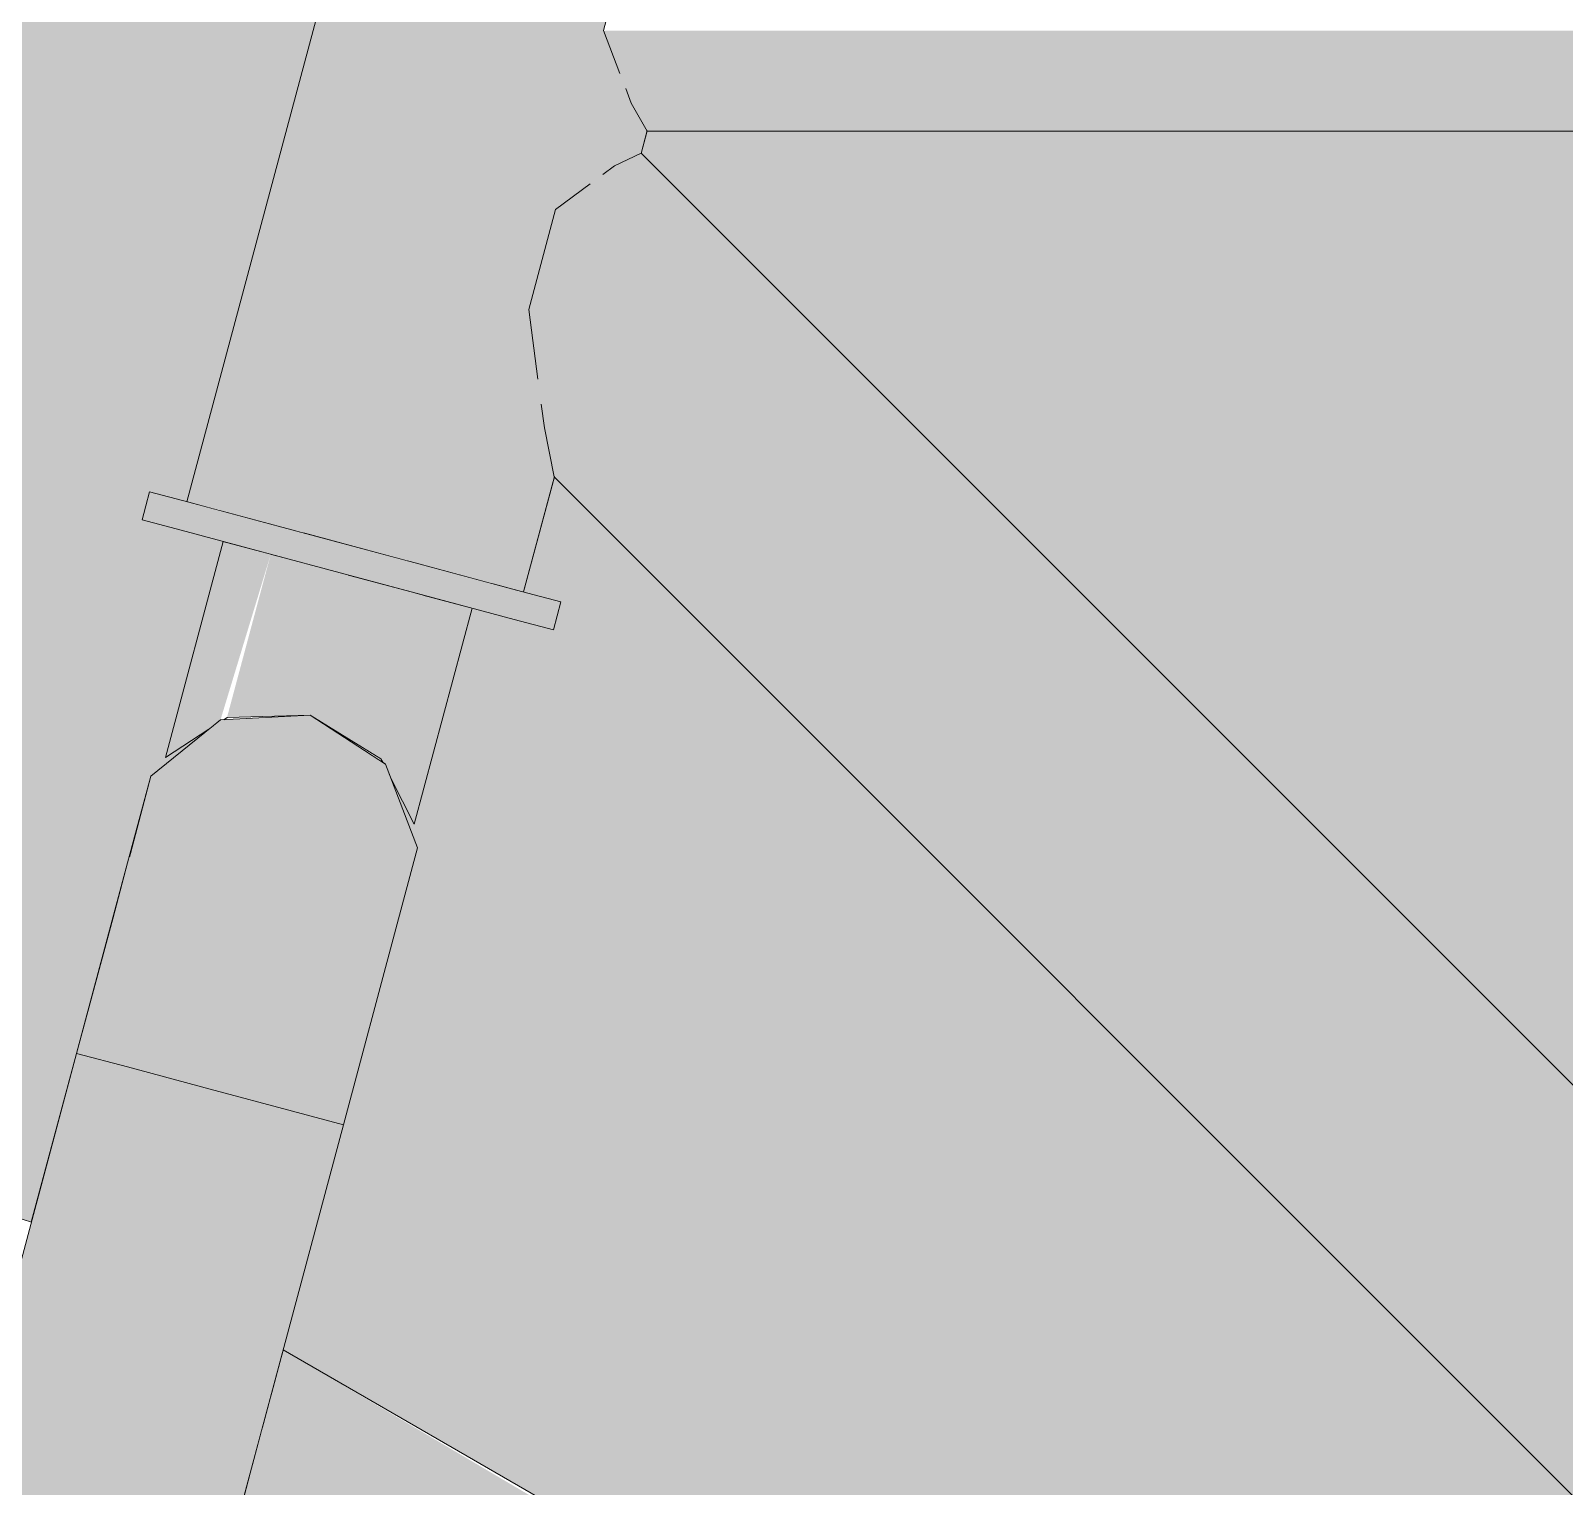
# Model space of a CAD drawing. Header units: centimetres. Extents: x -4381 to 5639, y -3920 to 4826.
# Drawn here: x 29.2968 to 29.4552, y 29.5484 to 29.6988 of the extents above; entities that cross this region are included whole.
import ezdxf
from ezdxf.xclip import XClip

# ---------------------------------------------------------------- set-up
doc = ezdxf.new("R2010")
doc.units = ezdxf.units.CM
doc.header["$MEASUREMENT"] = 0
doc.header["$XCLIPFRAME"] = 0
doc.set_wipeout_variables(frame=1)
doc.linetypes.add('Wipeout_Contour', pattern=[100, 0, -100])
for name, color, linetype in [('01- MOBILIER', 7, 'Continuous'), ('Drawing & Figure', 7, 'Continuous'), ('Structural - Bearing', 7, 'Continuous')]:
    doc.layers.add(name, color=color, linetype=linetype)
for name, color, linetype, lineweight in [('01- MOBILIER_Pen_No__101', 252, 'Continuous', 5), ('01- MOBILIER_Pen_No__18', 9, 'Continuous', 5), ('01- MOBILIER_Pen_No__2', 8, 'Continuous', 5), ('01- MOBILIER_Pen_No__7', 7, 'Continuous', 5)]:
    doc.layers.add(name, color=color, linetype=linetype, lineweight=lineweight)
for name, color, linetype, lineweight, true_color in [('01- MOBILIER_Pen_No__102', 7, 'Continuous', 5, 0xcccccc), ('01- MOBILIER_Pen_No__118', 7, 'Continuous', 5, 0x573938), ('01- MOBILIER_Pen_No__143', 7, 'Continuous', 5, 0xe1662b), ('01- MOBILIER_Pen_No__144', 7, 'Continuous', 5, 0xae480b), ('01- MOBILIER_Pen_No__164', 7, 'Continuous', 5, 0xf27e39), ('01- MOBILIER_Pen_No__61', 7, 'Continuous', 5, 0x6a6a6a), ('01- MOBILIER_Pen_No__8', 7, 'Continuous', 5, 0xa80f02), ('Structural - Bearing_Pen_No__112', 7, 'Continuous', 5, 0xd5aaaa)]:
    doc.layers.add(name, color=color, linetype=linetype, lineweight=lineweight, true_color=true_color)

# ---------------------------------------------------------------- blocks, each defined once
blk = doc.blocks.new('Drawing_8_8', base_point=(-322.57542, 32.20361))
at = {"color": 254, "linetype": 'Wipeout_Contour', "lineweight": 0, "ltscale": 2530.302172}
blk.add_wipeout([(28.51205, 28.90361), (28.69174, 28.90361), (28.69174, 29.50361), (28.7322, 29.50361), (28.7322, 29.42361), (28.75094, 29.42361), (28.75094, 29.45361), (28.75762, 29.47861), (28.77588, 29.49691), (28.80082, 29.50361), (28.9192, 29.50361), (28.95602, 29.53677), (29.01939, 29.57335), (29.08898, 29.59596), (29.16174, 29.60361), (29.23451, 29.59596), (29.29681, 29.57572), (29.30148, 29.59316), (29.30691, 29.6134), (29.30916, 29.62178), (29.31513, 29.62662), (29.31067, 29.62373), (29.31665, 29.64604), (29.31232, 29.6472), (29.30826, 29.64828), (29.30903, 29.65118), (29.3129, 29.65015), (29.34396, 29.76606), (29.34009, 29.76709), (29.34087, 29.76999), (29.34493, 29.7689), (29.35053, 29.7674), (29.36518, 29.82207), (29.34749, 29.83446), (29.33294, 29.84536), (29.30794, 29.86287), (29.30519, 29.8608), (29.28969, 29.86053), (29.27704, 29.86939), (29.27201, 29.884), (29.27652, 29.89878), (29.28886, 29.90808), (29.30431, 29.90835), (29.31702, 29.89948), (29.32205, 29.88488), (29.32104, 29.88156), (29.33294, 29.87322), (29.36092, 29.85364), (29.37179, 29.84674), (29.3733, 29.8524), (29.39649, 29.84619), (29.37371, 29.76119), (29.37931, 29.75969), (29.38337, 29.7586), (29.38259, 29.7557), (29.37873, 29.75674), (29.36847, 29.71844), (29.61205, 29.71844), (29.61205, 31.79883), (29.43106, 31.90361), (28.51205, 31.90361)], dxfattribs=at).dxf.layer = 'Structural - Bearing'
at = {"layer": 'Structural - Bearing_Pen_No__112', "linetype": 'Continuous', "ltscale": 10}
blk.add_hatch(color=256, dxfattribs=at).paths.add_polyline_path([(28.51205, 28.90361), (28.69174, 28.90361), (28.69174, 29.50361), (28.7322, 29.50361), (28.7322, 29.42361), (28.75094, 29.42361), (28.75094, 29.45361), (28.75762, 29.47861), (28.77588, 29.49691), (28.80082, 29.50361), (28.9192, 29.50361), (28.95602, 29.53677), (29.01939, 29.57335), (29.08898, 29.59596), (29.16174, 29.60361), (29.23451, 29.59596), (29.29681, 29.57572), (29.30148, 29.59316), (29.30691, 29.6134), (29.30916, 29.62178), (29.31513, 29.62662), (29.31067, 29.62373), (29.31665, 29.64604), (29.31232, 29.6472), (29.30826, 29.64828), (29.30903, 29.65118), (29.3129, 29.65015), (29.34396, 29.76606), (29.34009, 29.76709), (29.34087, 29.76999), (29.34493, 29.7689), (29.35053, 29.7674), (29.36518, 29.82207), (29.34749, 29.83446), (29.33294, 29.84536), (29.30794, 29.86287), (29.30519, 29.8608), (29.28969, 29.86053), (29.27704, 29.86939), (29.27201, 29.884), (29.27652, 29.89878), (29.28886, 29.90808), (29.30431, 29.90835), (29.31702, 29.89948), (29.32205, 29.88488), (29.32104, 29.88156), (29.33294, 29.87322), (29.36092, 29.85364), (29.37179, 29.84674), (29.3733, 29.8524), (29.39649, 29.84619), (29.37371, 29.76119), (29.37931, 29.75969), (29.38337, 29.7586), (29.38259, 29.7557), (29.37873, 29.75674), (29.36847, 29.71844), (29.61205, 29.71844), (29.61205, 31.79883), (29.43106, 31.90361), (28.51205, 31.90361)])
at = {"color": 254, "linetype": 'Wipeout_Contour', "lineweight": 0, "ltscale": 1165.109032}
blk.add_wipeout([(29.23451, 28.91126), (29.16174, 28.90361), (29.33294, 28.90361), (29.61205, 28.90361), (29.61205, 29.3915), (29.35085, 29.6527), (29.34767, 29.64083), (29.35154, 29.63979), (29.35076, 29.6369), (29.3467, 29.63798), (29.34237, 29.63914), (29.33639, 29.61684), (29.33398, 29.62155), (29.33673, 29.6144), (29.33449, 29.60601), (29.32906, 29.58577), (29.32284, 29.56253), (29.36747, 29.53677), (29.42184, 29.48781), (29.46485, 29.42861), (29.49461, 29.36177), (29.50983, 29.2902), (29.50983, 29.21703), (29.49461, 29.14546), (29.46485, 29.07861), (29.42184, 29.01942), (29.36747, 28.97046), (29.3041, 28.93387)], dxfattribs=at).dxf.layer = 'Structural - Bearing'
at = {"layer": 'Structural - Bearing_Pen_No__112', "linetype": 'Continuous', "ltscale": 10}
blk.add_hatch(color=256, dxfattribs=at).paths.add_polyline_path([(29.23451, 28.91126), (29.16174, 28.90361), (29.33294, 28.90361), (29.61205, 28.90361), (29.61205, 29.3915), (29.35085, 29.6527), (29.34767, 29.64083), (29.35154, 29.63979), (29.35076, 29.6369), (29.3467, 29.63798), (29.34237, 29.63914), (29.33639, 29.61684), (29.33398, 29.62155), (29.33673, 29.6144), (29.33449, 29.60601), (29.32906, 29.58577), (29.32284, 29.56253), (29.36747, 29.53677), (29.42184, 29.48781), (29.46485, 29.42861), (29.49461, 29.36177), (29.50983, 29.2902), (29.50983, 29.21703), (29.49461, 29.14546), (29.46485, 29.07861), (29.42184, 29.01942), (29.36747, 28.97046), (29.3041, 28.93387)])
at = {"color": 254, "linetype": 'Wipeout_Contour', "lineweight": 0, "ltscale": 166.77302}
blk.add_wipeout([(29.30826, 29.64828), (29.31232, 29.6472), (29.3131, 29.65009), (29.30903, 29.65118)], dxfattribs=at).dxf.layer = '01- MOBILIER'
at = {"color": 254, "linetype": 'Wipeout_Contour', "lineweight": 0, "ltscale": 208.266705}
blk.add_wipeout([(29.31067, 29.62373), (29.31516, 29.62664), (29.31637, 29.62762), (29.32156, 29.64472), (29.31665, 29.64604)], dxfattribs=at).dxf.layer = '01- MOBILIER'
at = {"color": 254, "linetype": 'Wipeout_Contour', "lineweight": 0, "ltscale": 167.893628}
blk.add_wipeout([(29.35982, 29.68616), (29.61205, 29.43393), (29.61205, 29.68844), (29.36043, 29.68844)], dxfattribs=at).dxf.layer = 'Structural - Bearing'
at = {"layer": '01- MOBILIER_Pen_No__144', "linetype": 'Continuous', "ltscale": 10}
blk.add_hatch(color=256, dxfattribs=at).paths.add_polyline_path([(29.31067, 29.62373), (29.31516, 29.62664), (29.31637, 29.62762), (29.32156, 29.64472), (29.31665, 29.64604)])
at = {"layer": '01- MOBILIER_Pen_No__2', "linetype": 'Continuous', "ltscale": 10}
blk.add_hatch(color=256, dxfattribs=at).paths.add_polyline_path([(29.30826, 29.64828), (29.31232, 29.6472), (29.3131, 29.65009), (29.30903, 29.65118)])
at = {"layer": 'Structural - Bearing_Pen_No__112', "linetype": 'Continuous', "ltscale": 10}
blk.add_hatch(color=256, dxfattribs=at).paths.add_polyline_path([(29.35982, 29.68616), (29.61205, 29.43393), (29.61205, 29.68844), (29.36043, 29.68844)])
at = {"layer": '01- MOBILIER_Pen_No__7', "linetype": 'Continuous', "ltscale": 10}
blk.add_line((29.30826, 29.64828), (29.30903, 29.65118), dxfattribs=at)
at = {"color": 254, "linetype": 'Wipeout_Contour', "lineweight": 0, "ltscale": 166.660598}
blk.add_wipeout([(29.31704, 29.62786), (29.32563, 29.6281), (29.32951, 29.64259), (29.32156, 29.64472)], dxfattribs=at).dxf.layer = '01- MOBILIER'
at = {"layer": '01- MOBILIER_Pen_No__144', "linetype": 'Continuous', "ltscale": 10}
blk.add_hatch(color=256, dxfattribs=at).paths.add_polyline_path([(29.31704, 29.62786), (29.32563, 29.6281), (29.32951, 29.64259), (29.32156, 29.64472)])
at = {"color": 254, "linetype": 'Wipeout_Contour', "lineweight": 0, "ltscale": 166.784517}
blk.add_wipeout([(29.31232, 29.6472), (29.32295, 29.64435), (29.32372, 29.64725), (29.3131, 29.65009)], dxfattribs=at).dxf.layer = '01- MOBILIER'
at = {"color": 254, "linetype": 'Wipeout_Contour', "lineweight": 0, "ltscale": 166.916977}
blk.add_wipeout([(29.32563, 29.6281), (29.33294, 29.6236), (29.33746, 29.64046), (29.32951, 29.64259)], dxfattribs=at).dxf.layer = '01- MOBILIER'
at = {"layer": '01- MOBILIER_Pen_No__101', "linetype": 'Continuous', "ltscale": 10}
blk.add_hatch(color=256, dxfattribs=at).paths.add_polyline_path([(29.31232, 29.6472), (29.32295, 29.64435), (29.32372, 29.64725), (29.3131, 29.65009)])
at = {"layer": '01- MOBILIER_Pen_No__143', "linetype": 'Continuous', "ltscale": 10}
blk.add_hatch(color=256, dxfattribs=at).paths.add_polyline_path([(29.32563, 29.6281), (29.33294, 29.6236), (29.33746, 29.64046), (29.32951, 29.64259)])
at = {"layer": '01- MOBILIER_Pen_No__7', "linetype": 'Continuous', "ltscale": 10}
blk.add_line((29.30826, 29.64828), (29.31232, 29.6472), dxfattribs=at)
at = {"color": 254, "linetype": 'Wipeout_Contour', "lineweight": 0, "ltscale": 167.008786}
blk.add_wipeout([(29.34396, 29.76606), (29.3129, 29.65015), (29.31622, 29.64926), (29.34728, 29.76517)], dxfattribs=at).dxf.layer = '01- MOBILIER'
at = {"color": 254, "linetype": 'Wipeout_Contour', "lineweight": 0, "ltscale": 208.82451}
blk.add_wipeout([(29.33294, 29.6236), (29.33397, 29.62158), (29.33639, 29.61684), (29.34237, 29.63914), (29.33746, 29.64046)], dxfattribs=at).dxf.layer = '01- MOBILIER'
at = {"layer": '01- MOBILIER_Pen_No__143', "linetype": 'Continuous', "ltscale": 10}
blk.add_hatch(color=256, dxfattribs=at).paths.add_polyline_path([(29.33294, 29.6236), (29.33397, 29.62158), (29.33639, 29.61684), (29.34237, 29.63914), (29.33746, 29.64046)])
at = {"layer": '01- MOBILIER_Pen_No__144', "linetype": 'Continuous', "ltscale": 10}
blk.add_hatch(color=256, dxfattribs=at).paths.add_polyline_path([(29.34396, 29.76606), (29.3129, 29.65015), (29.31622, 29.64926), (29.34728, 29.76517)])
at = {"layer": '01- MOBILIER_Pen_No__7', "linetype": 'Continuous', "ltscale": 10}
blk.add_line((29.30903, 29.65118), (29.3131, 29.65009), dxfattribs=at)
at = {"color": 254, "linetype": 'Wipeout_Contour', "lineweight": 0, "ltscale": 166.808252}
blk.add_wipeout([(29.32295, 29.64435), (29.33608, 29.64083), (29.33686, 29.64373), (29.32372, 29.64725)], dxfattribs=at).dxf.layer = '01- MOBILIER'
at = {"color": 254, "linetype": 'Wipeout_Contour', "lineweight": 0, "ltscale": 166.583494}
blk.add_wipeout([(29.3306, 29.61255), (29.33449, 29.60601), (29.33673, 29.6144), (29.33341, 29.62305)], dxfattribs=at).dxf.layer = '01- MOBILIER'
at = {"layer": '01- MOBILIER_Pen_No__164', "linetype": 'Continuous', "ltscale": 10}
blk.add_hatch(color=256, dxfattribs=at).paths.add_polyline_path([(29.3306, 29.61255), (29.33449, 29.60601), (29.33673, 29.6144), (29.33341, 29.62305)])
at = {"layer": '01- MOBILIER_Pen_No__18', "linetype": 'Continuous', "ltscale": 10}
blk.add_hatch(color=256, dxfattribs=at).paths.add_polyline_path([(29.32295, 29.64435), (29.33608, 29.64083), (29.33686, 29.64373), (29.32372, 29.64725)])
at = {"color": 254, "linetype": 'Wipeout_Contour', "lineweight": 0, "ltscale": 167.018083}
blk.add_wipeout([(29.34728, 29.76517), (29.31622, 29.64926), (29.32492, 29.64693), (29.35597, 29.76284)], dxfattribs=at).dxf.layer = '01- MOBILIER'
at = {"color": 254, "linetype": 'Wipeout_Contour', "lineweight": 0, "ltscale": 166.833253}
blk.add_wipeout([(29.33608, 29.64083), (29.3467, 29.63798), (29.34748, 29.64088), (29.33686, 29.64373)], dxfattribs=at).dxf.layer = '01- MOBILIER'
at = {"color": 254, "linetype": 'Wipeout_Contour', "lineweight": 0, "ltscale": 166.459752}
blk.add_wipeout([(29.3306, 29.61255), (29.3238, 29.58718), (29.32906, 29.58577), (29.33449, 29.60601)], dxfattribs=at).dxf.layer = '01- MOBILIER'
at = {"layer": '01- MOBILIER_Pen_No__102', "linetype": 'Continuous', "ltscale": 10}
blk.add_hatch(color=256, dxfattribs=at).paths.add_polyline_path([(29.33608, 29.64083), (29.3467, 29.63798), (29.34748, 29.64088), (29.33686, 29.64373)])
at = {"layer": '01- MOBILIER_Pen_No__144', "linetype": 'Continuous', "ltscale": 10}
blk.add_hatch(color=256, dxfattribs=at).paths.add_polyline_path([(29.34728, 29.76517), (29.31622, 29.64926), (29.32492, 29.64693), (29.35597, 29.76284)])
at = {"layer": '01- MOBILIER_Pen_No__164', "linetype": 'Continuous', "ltscale": 10}
blk.add_hatch(color=256, dxfattribs=at).paths.add_polyline_path([(29.3306, 29.61255), (29.3238, 29.58718), (29.32906, 29.58577), (29.33449, 29.60601)])
at = {"layer": '01- MOBILIER_Pen_No__7', "linetype": 'Continuous', "ltscale": 10}
for p, q in [((29.3131, 29.65009), (29.32372, 29.64725)), ((29.31232, 29.6472), (29.32294, 29.64435)), ((29.33639, 29.61684), (29.34237, 29.63914)), ((29.33673, 29.6144), (29.33449, 29.60601))]:
    blk.add_line(p, q, dxfattribs=at)
at = {"color": 254, "linetype": 'Wipeout_Contour', "lineweight": 0, "ltscale": 167.037102}
blk.add_wipeout([(29.35597, 29.76284), (29.32492, 29.64693), (29.33566, 29.64405), (29.36672, 29.75996)], dxfattribs=at).dxf.layer = '01- MOBILIER'
at = {"color": 254, "linetype": 'Wipeout_Contour', "lineweight": 0, "ltscale": 166.851878}
blk.add_wipeout([(29.3467, 29.63798), (29.35076, 29.6369), (29.35154, 29.63979), (29.34748, 29.64088)], dxfattribs=at).dxf.layer = '01- MOBILIER'
at = {"color": 254, "linetype": 'Wipeout_Contour', "lineweight": 0, "ltscale": 166.688131}
blk.add_wipeout([(29.32563, 29.6281), (29.3226, 29.61678), (29.3306, 29.61255), (29.33341, 29.62305)], dxfattribs=at).dxf.layer = '01- MOBILIER'
at = {"layer": '01- MOBILIER_Pen_No__143', "linetype": 'Continuous', "ltscale": 10}
blk.add_hatch(color=256, dxfattribs=at).paths.add_polyline_path([(29.35597, 29.76284), (29.32492, 29.64693), (29.33566, 29.64405), (29.36672, 29.75996)])
at = {"layer": '01- MOBILIER_Pen_No__164', "linetype": 'Continuous', "ltscale": 10}
blk.add_hatch(color=256, dxfattribs=at).paths.add_polyline_path([(29.32563, 29.6281), (29.3226, 29.61678), (29.3306, 29.61255), (29.33341, 29.62305)])
at = {"layer": '01- MOBILIER_Pen_No__18', "linetype": 'Continuous', "ltscale": 10}
blk.add_hatch(color=256, dxfattribs=at).paths.add_polyline_path([(29.3467, 29.63798), (29.35076, 29.6369), (29.35154, 29.63979), (29.34748, 29.64088)])
at = {"layer": '01- MOBILIER_Pen_No__7', "linetype": 'Continuous', "ltscale": 10}
for p, q in [((29.33294, 29.6236), (29.33313, 29.62323)), ((29.33673, 29.6144), (29.33341, 29.62305)), ((29.33397, 29.62158), (29.33639, 29.61684))]:
    blk.add_line(p, q, dxfattribs=at)
at = {"color": 254, "linetype": 'Wipeout_Contour', "lineweight": 0, "ltscale": 667.238591}
blk.add_wipeout([(29.33566, 29.64405), (29.34435, 29.64172), (29.34963, 29.66141), (29.34908, 29.66347), (29.34822, 29.66999), (29.35099, 29.68033), (29.35424, 29.68274), (29.35543, 29.68306), (29.35829, 29.69373), (29.35747, 29.6948), (29.35594, 29.69881), (29.35842, 29.70808), (29.3621, 29.71208), (29.36349, 29.71315), (29.37541, 29.75763), (29.36672, 29.75996)], dxfattribs=at).dxf.layer = '01- MOBILIER'
at = {"color": 254, "linetype": 'Wipeout_Contour', "lineweight": 0, "ltscale": 166.606416}
blk.add_wipeout([(29.3238, 29.58718), (29.3306, 29.61255), (29.3226, 29.61678), (29.31528, 29.58946)], dxfattribs=at).dxf.layer = '01- MOBILIER'
at = {"layer": '01- MOBILIER_Pen_No__143', "linetype": 'Continuous', "ltscale": 10}
blk.add_hatch(color=256, dxfattribs=at).paths.add_polyline_path([(29.33566, 29.64405), (29.34435, 29.64172), (29.34963, 29.66141), (29.34908, 29.66347), (29.34822, 29.66999), (29.35099, 29.68033), (29.35424, 29.68274), (29.35543, 29.68306), (29.35829, 29.69373), (29.35747, 29.6948), (29.35594, 29.69881), (29.35842, 29.70808), (29.3621, 29.71208), (29.36349, 29.71315), (29.37541, 29.75763), (29.36672, 29.75996)])
at = {"layer": '01- MOBILIER_Pen_No__164', "linetype": 'Continuous', "ltscale": 10}
blk.add_hatch(color=256, dxfattribs=at).paths.add_polyline_path([(29.3238, 29.58718), (29.3306, 29.61255), (29.3226, 29.61678), (29.31528, 29.58946)])
at = {"layer": '01- MOBILIER_Pen_No__7', "linetype": 'Continuous', "ltscale": 10}
for p, q in [((29.32372, 29.64725), (29.33686, 29.64373)), ((29.32294, 29.64435), (29.33608, 29.64083))]:
    blk.add_line(p, q, dxfattribs=at)
at = {"color": 254, "linetype": 'Wipeout_Contour', "lineweight": 0, "ltscale": 333.757791}
blk.add_wipeout([(29.35829, 29.69373), (29.35543, 29.68306), (29.35593, 29.68399), (29.35708, 29.68485), (29.35982, 29.68616), (29.36043, 29.68844), (29.35881, 29.69131), (29.35827, 29.69273)], dxfattribs=at).dxf.layer = '01- MOBILIER'
at = {"color": 254, "linetype": 'Wipeout_Contour', "lineweight": 0, "ltscale": 249.936918}
blk.add_wipeout([(29.34435, 29.64172), (29.34767, 29.64083), (29.35085, 29.6527), (29.34983, 29.65778), (29.34952, 29.66009), (29.34963, 29.66141)], dxfattribs=at).dxf.layer = '01- MOBILIER'
at = {"color": 254, "linetype": 'Wipeout_Contour', "lineweight": 0, "ltscale": 166.729821}
blk.add_wipeout([(29.3226, 29.61678), (29.32563, 29.6281), (29.31637, 29.62762), (29.31356, 29.61711)], dxfattribs=at).dxf.layer = '01- MOBILIER'
at = {"color": 254, "linetype": 'Wipeout_Contour', "lineweight": 0, "ltscale": 166.392971}
blk.add_wipeout([(29.32906, 29.58577), (29.3238, 29.58718), (29.28498, 29.44229), (29.29024, 29.44088)], dxfattribs=at).dxf.layer = '01- MOBILIER'
at = {"layer": '01- MOBILIER_Pen_No__143', "linetype": 'Continuous', "ltscale": 10}
for points in [[(29.35829, 29.69373), (29.35543, 29.68306), (29.35593, 29.68399), (29.35708, 29.68485), (29.35982, 29.68616), (29.36043, 29.68844), (29.35881, 29.69131), (29.35827, 29.69273)], [(29.34435, 29.64172), (29.34767, 29.64083), (29.35085, 29.6527), (29.34983, 29.65778), (29.34952, 29.66009), (29.34963, 29.66141)], [(29.32906, 29.58577), (29.3238, 29.58718), (29.28498, 29.44229), (29.29024, 29.44088)]]:
    blk.add_hatch(color=256, dxfattribs=at).paths.add_polyline_path(points)
at = {"layer": '01- MOBILIER_Pen_No__164', "linetype": 'Continuous', "ltscale": 10}
blk.add_hatch(color=256, dxfattribs=at).paths.add_polyline_path([(29.3226, 29.61678), (29.32563, 29.6281), (29.31637, 29.62762), (29.31356, 29.61711)])
at = {"layer": '01- MOBILIER_Pen_No__7', "linetype": 'Continuous', "ltscale": 10}
for p, q in [((29.3129, 29.65015), (29.34396, 29.76606)), ((29.33608, 29.64083), (29.3467, 29.63798)), ((29.32563, 29.6281), (29.33294, 29.6236)), ((29.33341, 29.62305), (29.32563, 29.6281)), ((29.33449, 29.60601), (29.32906, 29.58577))]:
    blk.add_line(p, q, dxfattribs=at)
at = {"color": 254, "linetype": 'Wipeout_Contour', "lineweight": 0, "ltscale": 167.379878}
blk.add_wipeout([(29.35881, 29.69131), (29.36043, 29.68844), (29.61205, 29.68844), (29.61205, 29.69131)], dxfattribs=at).dxf.layer = '01- MOBILIER'
at = {"color": 254, "linetype": 'Wipeout_Contour', "lineweight": 0, "ltscale": 166.734777}
blk.add_wipeout([(29.31528, 29.58946), (29.3226, 29.61678), (29.31356, 29.61711), (29.30677, 29.59175)], dxfattribs=at).dxf.layer = '01- MOBILIER'
at = {"layer": '01- MOBILIER_Pen_No__143', "linetype": 'Continuous', "ltscale": 10}
for points in [[(29.35881, 29.69131), (29.36043, 29.68844), (29.61205, 29.68844), (29.61205, 29.69131)], [(29.31528, 29.58946), (29.3226, 29.61678), (29.31356, 29.61711), (29.30677, 29.59175)]]:
    blk.add_hatch(color=256, dxfattribs=at).paths.add_polyline_path(points)
at = {"layer": '01- MOBILIER_Pen_No__7', "linetype": 'Continuous', "ltscale": 10}
blk.add_line((29.36043, 29.68844), (29.61205, 29.68844), dxfattribs=at)
at = {"color": 254, "linetype": 'Wipeout_Contour', "lineweight": 0, "ltscale": 293.332659}
blk.add_wipeout([(29.61205, 29.69881), (29.35594, 29.69881), (29.35747, 29.6948), (29.35829, 29.69373), (29.35827, 29.69273), (29.35881, 29.69131), (29.61205, 29.69131)], dxfattribs=at).dxf.layer = '01- MOBILIER'
at = {"color": 254, "linetype": 'Wipeout_Contour', "lineweight": 0, "ltscale": 166.633953}
blk.add_wipeout([(29.31356, 29.61711), (29.31637, 29.62762), (29.30917, 29.62178), (29.30693, 29.6134)], dxfattribs=at).dxf.layer = '01- MOBILIER'
at = {"color": 254, "linetype": 'Wipeout_Contour', "lineweight": 0, "ltscale": 166.377265}
blk.add_wipeout([(29.3238, 29.58718), (29.31528, 29.58946), (29.27646, 29.44457), (29.28498, 29.44229)], dxfattribs=at).dxf.layer = '01- MOBILIER'
at = {"layer": '01- MOBILIER_Pen_No__143', "linetype": 'Continuous', "ltscale": 10}
blk.add_hatch(color=256, dxfattribs=at).paths.add_polyline_path([(29.3238, 29.58718), (29.31528, 29.58946), (29.27646, 29.44457), (29.28498, 29.44229)])
at = {"layer": '01- MOBILIER_Pen_No__144', "linetype": 'Continuous', "ltscale": 10}
blk.add_hatch(color=256, dxfattribs=at).paths.add_polyline_path([(29.31356, 29.61711), (29.31637, 29.62762), (29.30917, 29.62178), (29.30693, 29.6134)])
at = {"layer": '01- MOBILIER_Pen_No__8', "linetype": 'Continuous', "ltscale": 10}
blk.add_hatch(color=256, dxfattribs=at).paths.add_polyline_path([(29.61205, 29.69881), (29.35594, 29.69881), (29.35747, 29.6948), (29.35829, 29.69373), (29.35827, 29.69273), (29.35881, 29.69131), (29.61205, 29.69131)])
at = {"layer": '01- MOBILIER_Pen_No__7', "linetype": 'Continuous', "ltscale": 10}
for p, q in [((29.35842, 29.70808), (29.35594, 29.69881)), ((29.35594, 29.69881), (29.35763, 29.6944)), ((29.35823, 29.69282), (29.35881, 29.69131)), ((29.35881, 29.69131), (29.36043, 29.68844)), ((29.31067, 29.62373), (29.31665, 29.64604)), ((29.31637, 29.62762), (29.30917, 29.62178)), ((29.32563, 29.6281), (29.31637, 29.62762)), ((29.3167, 29.62763), (29.31704, 29.62786)), ((29.31704, 29.62786), (29.32563, 29.6281)), ((29.31067, 29.62373), (29.31516, 29.62664)), ((29.30917, 29.62179), (29.30916, 29.62178)), ((29.32906, 29.58577), (29.3238, 29.58718))]:
    blk.add_line(p, q, dxfattribs=at)
at = {"color": 254, "linetype": 'Wipeout_Contour', "lineweight": 0, "ltscale": 166.656868}
blk.add_wipeout([(29.30677, 29.59175), (29.31356, 29.61711), (29.30693, 29.6134), (29.3015, 29.59316)], dxfattribs=at).dxf.layer = '01- MOBILIER'
at = {"color": 254, "linetype": 'Wipeout_Contour', "lineweight": 0, "ltscale": 166.528618}
blk.add_wipeout([(29.31831, 29.54565), (29.35749, 29.52303), (29.36027, 29.52686), (29.31957, 29.55036)], dxfattribs=at).dxf.layer = '01- MOBILIER'
at = {"layer": '01- MOBILIER_Pen_No__118', "linetype": 'Continuous', "ltscale": 10}
blk.add_hatch(color=256, dxfattribs=at).paths.add_polyline_path([(29.31831, 29.54565), (29.35749, 29.52303), (29.36027, 29.52686), (29.31957, 29.55036)])
at = {"layer": '01- MOBILIER_Pen_No__144', "linetype": 'Continuous', "ltscale": 10}
blk.add_hatch(color=256, dxfattribs=at).paths.add_polyline_path([(29.30677, 29.59175), (29.31356, 29.61711), (29.30693, 29.6134), (29.3015, 29.59316)])
at = {"layer": '01- MOBILIER_Pen_No__7', "linetype": 'Continuous', "ltscale": 10}
for p, q in [((29.30917, 29.62178), (29.30677, 29.61283)), ((29.30677, 29.61283), (29.30523, 29.60707))]:
    blk.add_line(p, q, dxfattribs=at)
at = {"color": 254, "linetype": 'Wipeout_Contour', "lineweight": 0, "ltscale": 166.359747}
blk.add_wipeout([(29.31528, 29.58946), (29.30677, 29.59175), (29.26795, 29.44686), (29.27646, 29.44457)], dxfattribs=at).dxf.layer = '01- MOBILIER'
at = {"color": 254, "linetype": 'Wipeout_Contour', "lineweight": 0, "ltscale": 166.544624}
blk.add_wipeout([(29.31957, 29.55036), (29.36027, 29.52686), (29.36273, 29.53024), (29.32069, 29.55451)], dxfattribs=at).dxf.layer = '01- MOBILIER'
at = {"layer": '01- MOBILIER_Pen_No__144', "linetype": 'Continuous', "ltscale": 10}
blk.add_hatch(color=256, dxfattribs=at).paths.add_polyline_path([(29.31528, 29.58946), (29.30677, 29.59175), (29.26795, 29.44686), (29.27646, 29.44457)])
at = {"layer": '01- MOBILIER_Pen_No__61', "linetype": 'Continuous', "ltscale": 10}
blk.add_hatch(color=256, dxfattribs=at).paths.add_polyline_path([(29.31957, 29.55036), (29.36027, 29.52686), (29.36273, 29.53024), (29.32069, 29.55451)])
at = {"layer": '01- MOBILIER_Pen_No__7', "linetype": 'Continuous', "ltscale": 10}
blk.add_line((29.3238, 29.58718), (29.31529, 29.58946), dxfattribs=at)
at = {"color": 254, "linetype": 'Wipeout_Contour', "lineweight": 0, "ltscale": 166.34711}
blk.add_wipeout([(29.30677, 29.59175), (29.3015, 29.59316), (29.26268, 29.44827), (29.26795, 29.44686)], dxfattribs=at).dxf.layer = '01- MOBILIER'
at = {"color": 254, "linetype": 'Wipeout_Contour', "lineweight": 0, "ltscale": 166.558209}
blk.add_wipeout([(29.32069, 29.55451), (29.36273, 29.53024), (29.36475, 29.53303), (29.32161, 29.55794)], dxfattribs=at).dxf.layer = '01- MOBILIER'
at = {"layer": '01- MOBILIER_Pen_No__144', "linetype": 'Continuous', "ltscale": 10}
blk.add_hatch(color=256, dxfattribs=at).paths.add_polyline_path([(29.30677, 29.59175), (29.3015, 29.59316), (29.26268, 29.44827), (29.26795, 29.44686)])
at = {"layer": '01- MOBILIER_Pen_No__61', "linetype": 'Continuous', "ltscale": 10}
blk.add_hatch(color=256, dxfattribs=at).paths.add_polyline_path([(29.32069, 29.55451), (29.36273, 29.53024), (29.36475, 29.53303), (29.32161, 29.55794)])
at = {"layer": '01- MOBILIER_Pen_No__7', "linetype": 'Continuous', "ltscale": 10}
for p, q in [((29.30676, 29.61283), (29.30148, 29.59316)), ((29.30523, 29.60707), (29.3015, 29.59316)), ((29.29683, 29.57571), (29.23451, 29.59596)), ((29.3015, 29.59316), (29.26268, 29.44827)), ((29.30148, 29.59316), (29.29681, 29.57572)), ((29.30677, 29.59175), (29.3015, 29.59316)), ((29.31529, 29.58946), (29.30677, 29.59175))]:
    blk.add_line(p, q, dxfattribs=at)
at = {"color": 254, "linetype": 'Wipeout_Contour', "lineweight": 0, "ltscale": 166.568839}
blk.add_wipeout([(29.32161, 29.55794), (29.36475, 29.53303), (29.36626, 29.5351), (29.32229, 29.56049)], dxfattribs=at).dxf.layer = '01- MOBILIER'
at = {"layer": '01- MOBILIER_Pen_No__61', "linetype": 'Continuous', "ltscale": 10}
blk.add_hatch(color=256, dxfattribs=at).paths.add_polyline_path([(29.32161, 29.55794), (29.36475, 29.53303), (29.36626, 29.5351), (29.32229, 29.56049)])
at = {"color": 254, "linetype": 'Wipeout_Contour', "lineweight": 0, "ltscale": 166.576109}
blk.add_wipeout([(29.32229, 29.56049), (29.36626, 29.5351), (29.36718, 29.53636), (29.3227, 29.56204)], dxfattribs=at).dxf.layer = '01- MOBILIER'
at = {"layer": '01- MOBILIER_Pen_No__61', "linetype": 'Continuous', "ltscale": 10}
blk.add_hatch(color=256, dxfattribs=at).paths.add_polyline_path([(29.32229, 29.56049), (29.36626, 29.5351), (29.36718, 29.53636), (29.3227, 29.56204)])
at = {"color": 254, "linetype": 'Wipeout_Contour', "lineweight": 0, "ltscale": 125.61958}
blk.add_wipeout([(29.3227, 29.56204), (29.36718, 29.53636), (29.32284, 29.56253)], dxfattribs=at).dxf.layer = '01- MOBILIER'
at = {"layer": '01- MOBILIER_Pen_No__61', "linetype": 'Continuous', "ltscale": 10}
blk.add_hatch(color=256, dxfattribs=at).paths.add_polyline_path([(29.3227, 29.56204), (29.36718, 29.53636), (29.32284, 29.56253)])
at = {"layer": '01- MOBILIER_Pen_No__7', "linetype": 'Continuous', "ltscale": 10}
blk.add_line((29.32906, 29.58577), (29.29024, 29.44088), dxfattribs=at)
at = {"color": 254, "linetype": 'Wipeout_Contour', "lineweight": 0, "ltscale": 166.88907}
blk.add_wipeout([(29.34983, 29.65778), (29.35085, 29.6527), (29.61205, 29.3915), (29.61205, 29.39555)], dxfattribs=at).dxf.layer = '01- MOBILIER'
at = {"layer": '01- MOBILIER_Pen_No__143', "linetype": 'Continuous', "ltscale": 10}
blk.add_hatch(color=256, dxfattribs=at).paths.add_polyline_path([(29.34983, 29.65778), (29.35085, 29.6527), (29.61205, 29.3915), (29.61205, 29.39555)])
at = {"color": 254, "linetype": 'Wipeout_Contour', "lineweight": 0, "ltscale": 167.003067}
blk.add_wipeout([(29.35708, 29.68485), (29.61205, 29.42988), (29.61205, 29.43393), (29.35982, 29.68616)], dxfattribs=at).dxf.layer = '01- MOBILIER'
at = {"layer": '01- MOBILIER_Pen_No__164', "linetype": 'Continuous', "ltscale": 10}
blk.add_hatch(color=256, dxfattribs=at).paths.add_polyline_path([(29.35708, 29.68485), (29.61205, 29.42988), (29.61205, 29.43393), (29.35982, 29.68616)])
at = {"layer": '01- MOBILIER_Pen_No__7', "linetype": 'Continuous', "ltscale": 10}
blk.add_line((29.35981, 29.68612), (29.36044, 29.68848), dxfattribs=at)
at = {"color": 254, "linetype": 'Wipeout_Contour', "lineweight": 0, "ltscale": 294.298016}
blk.add_wipeout([(29.35424, 29.68274), (29.35099, 29.68033), (29.61205, 29.41927), (29.61205, 29.42988), (29.35708, 29.68485), (29.35593, 29.68399), (29.35543, 29.68306)], dxfattribs=at).dxf.layer = '01- MOBILIER'
at = {"layer": '01- MOBILIER_Pen_No__164', "linetype": 'Continuous', "ltscale": 10}
blk.add_hatch(color=256, dxfattribs=at).paths.add_polyline_path([(29.35424, 29.68274), (29.35099, 29.68033), (29.61205, 29.41927), (29.61205, 29.42988), (29.35708, 29.68485), (29.35593, 29.68399), (29.35543, 29.68306)])
at = {"layer": '01- MOBILIER_Pen_No__7', "linetype": 'Continuous', "ltscale": 10}
for p, q in [((29.35982, 29.68616), (29.35708, 29.68485)), ((29.35708, 29.68485), (29.35585, 29.68394))]:
    blk.add_line(p, q, dxfattribs=at)
at = {"color": 254, "linetype": 'Wipeout_Contour', "lineweight": 0, "ltscale": 166.948444}
blk.add_wipeout([(29.34822, 29.66999), (29.61205, 29.40616), (29.61205, 29.41927), (29.35099, 29.68033)], dxfattribs=at).dxf.layer = '01- MOBILIER'
at = {"layer": '01- MOBILIER_Pen_No__143', "linetype": 'Continuous', "ltscale": 10}
blk.add_hatch(color=256, dxfattribs=at).paths.add_polyline_path([(29.34822, 29.66999), (29.61205, 29.40616), (29.61205, 29.41927), (29.35099, 29.68033)])
at = {"layer": '01- MOBILIER_Pen_No__7', "linetype": 'Continuous', "ltscale": 10}
blk.add_line((29.35457, 29.68298), (29.35099, 29.68033), dxfattribs=at)
at = {"color": 254, "linetype": 'Wipeout_Contour', "lineweight": 0, "ltscale": 294.136846}
blk.add_wipeout([(29.61205, 29.40616), (29.34822, 29.66999), (29.34908, 29.66347), (29.34963, 29.66141), (29.34952, 29.66009), (29.34983, 29.65778), (29.61205, 29.39555)], dxfattribs=at).dxf.layer = '01- MOBILIER'
at = {"layer": '01- MOBILIER_Pen_No__144', "linetype": 'Continuous', "ltscale": 10}
blk.add_hatch(color=256, dxfattribs=at).paths.add_polyline_path([(29.61205, 29.40616), (29.34822, 29.66999), (29.34908, 29.66347), (29.34963, 29.66141), (29.34952, 29.66009), (29.34983, 29.65778), (29.61205, 29.39555)])
at = {"layer": '01- MOBILIER_Pen_No__7', "linetype": 'Continuous', "ltscale": 10}
for p, q in [((29.35982, 29.68616), (29.61205, 29.43393)), ((29.35099, 29.68033), (29.34822, 29.66999)), ((29.34822, 29.66999), (29.34916, 29.66281)), ((29.3495, 29.66023), (29.34983, 29.65778)), ((29.34983, 29.65778), (29.35085, 29.6527)), ((29.34767, 29.64083), (29.35086, 29.65274)), ((29.35085, 29.6527), (29.61205, 29.3915)), ((29.33686, 29.64373), (29.34748, 29.64088)), ((29.34748, 29.64088), (29.35154, 29.63979)), ((29.35076, 29.6369), (29.35154, 29.63979)), ((29.3467, 29.63798), (29.35076, 29.6369)), ((29.36747, 29.53677), (29.32284, 29.56253))]:
    blk.add_line(p, q, dxfattribs=at)

msp = doc.modelspace()

# ---------------------------------------------------------------- block references
at = {"layer": 'Drawing & Figure', "color": 151, "linetype": 'Continuous', "lineweight": 5, "ltscale": 10, "true_color": 0x80c2ff}
ref = msp.add_blockref('Drawing_8_8', (-322.57542, 32.20361), dxfattribs=at)
XClip(ref).set_block_clipping_path([(1, 23.6253966175), (50.7463984619, 45.1170657245)])

doc.saveas('drawing.dxf')
